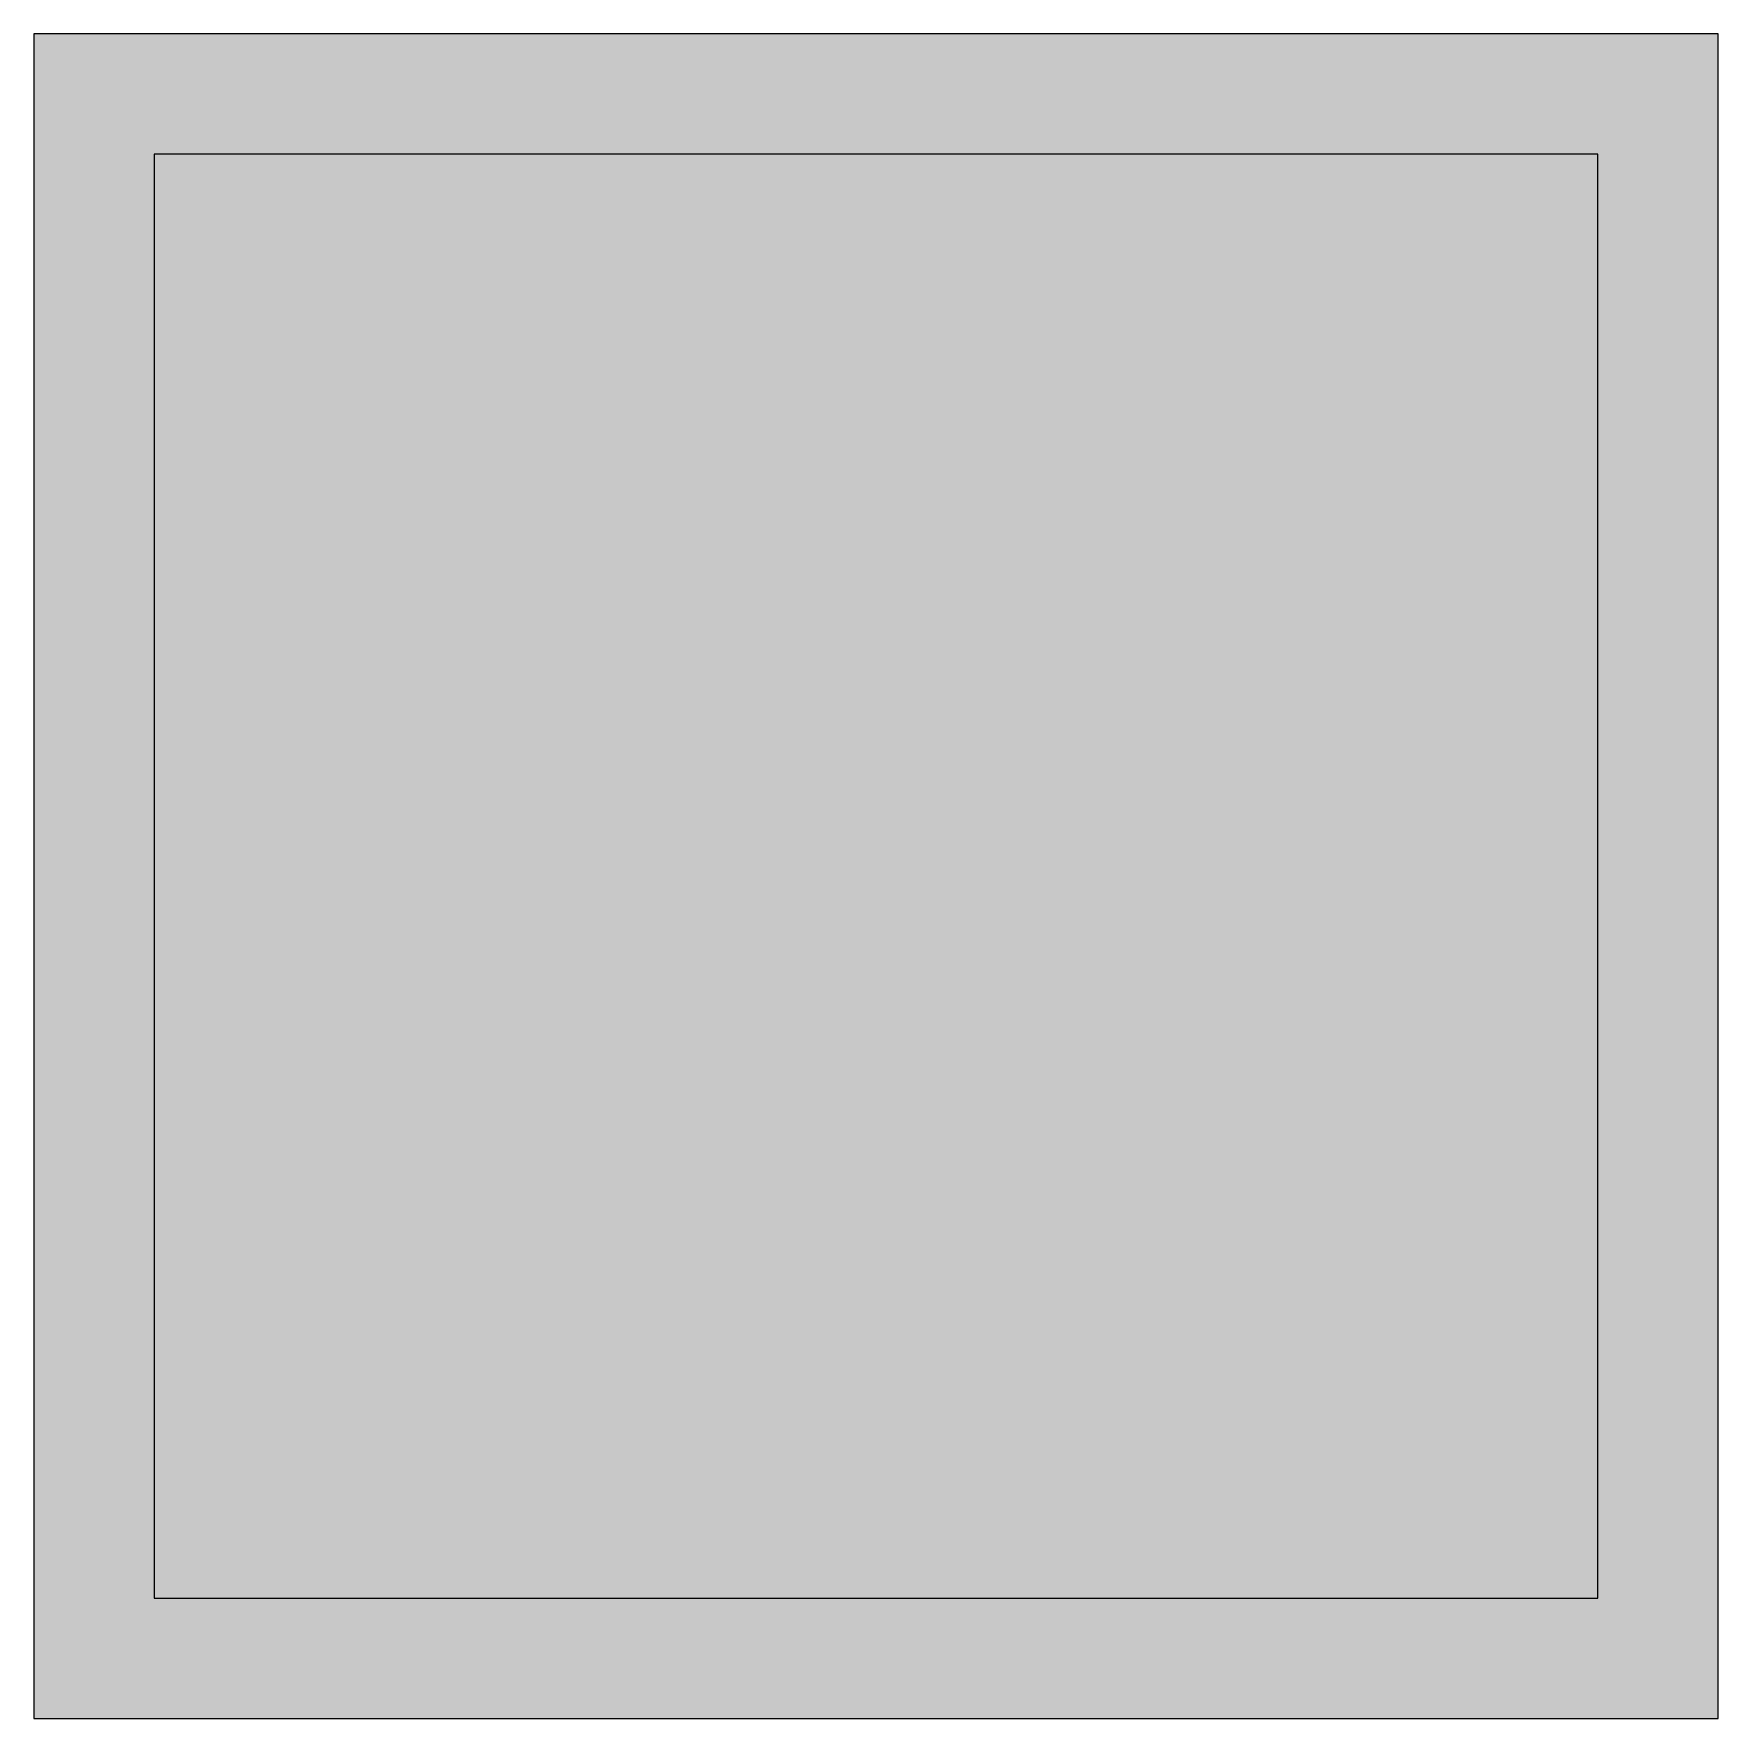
# Model space of a CAD drawing. Header units: inches. Extents: x 1 to 4333, y -575 to 1753.
# Drawn here: x 3170.66 to 3198.66, y 514.07 to 542.07 of the extents above; entities that cross this region are included whole.
import ezdxf

# ---------------------------------------------------------------- set-up
doc = ezdxf.new("R2010")
doc.units = ezdxf.units.IN
doc.header["$MEASUREMENT"] = 0
for name, color, linetype, lineweight in [('820 1st St NE_04_Clean_dwg', 8, 'Continuous', 9), ('IRF-WALL-FULL-HT', 250, 'Continuous', 9), ('IRF-WALL-FULL-HT-HATCH', 250, 'Continuous', 9), ('S-COLS', 52, 'Continuous', 13)]:
    doc.layers.add(name, color=color, linetype=linetype, lineweight=lineweight)

# ---------------------------------------------------------------- blocks, each defined once
blk = doc.blocks.new('Concrete-Square-Column - 24 x 24-2599265-New Construction - Tel_Data_Elec Plan')
at = {"layer": 'S-COLS', "lineweight": 9}
blk.add_hatch(color=55, dxfattribs=at).paths.add_polyline_path([(12, -12), (12, 12), (-12, 12), (-12, -12)], flags=0)
at = {"layer": 'S-COLS', "color": 10, "lineweight": 20}
for p, q in [((12, 12), (-12, 12)), ((-12, 12), (-12, -12)), ((12, -12), (12, 12)), ((-12, -12), (12, -12))]:
    blk.add_line(p, q, dxfattribs=at)
blk = doc.blocks.new('820 1st St NE_04_Clean_dwg-2391440-New Construction - Tel_Data_Elec Plan')
at = {"layer": 'IRF-WALL-FULL-HT-HATCH'}
h = blk.add_hatch(color=256, dxfattribs=at)
h.paths.add_polyline_path([(1098.412, 514.065), (1098.412, 542.065), (1070.412, 542.065), (1070.412, 514.065), (1096.412, 514.065)], flags=0)
h.paths.add_polyline_path([(1072.412, 516.065), (1072.412, 540.065), (1096.412, 540.065), (1096.412, 516.065)], flags=0)
at = {"layer": 'IRF-WALL-FULL-HT', "flags": 128}
blk.add_lwpolyline([(1098.412, 542.065), (1070.412, 542.065), (1070.412, 514.065), (1098.412, 514.065)], close=True, dxfattribs=at)

msp = doc.modelspace()

# ---------------------------------------------------------------- block references
at = {"layer": '820 1st St NE_04_Clean_dwg', "color": 250}
msp.add_blockref('820 1st St NE_04_Clean_dwg-2391440-New Construction - Tel_Data_Elec Plan', (2100.246, 0), dxfattribs=at)
at = {"layer": 'S-COLS', "lineweight": 9}
msp.add_blockref('Concrete-Square-Column - 24 x 24-2599265-New Construction - Tel_Data_Elec Plan', (3184.658, 528.065), dxfattribs=at)

doc.saveas('drawing.dxf')
